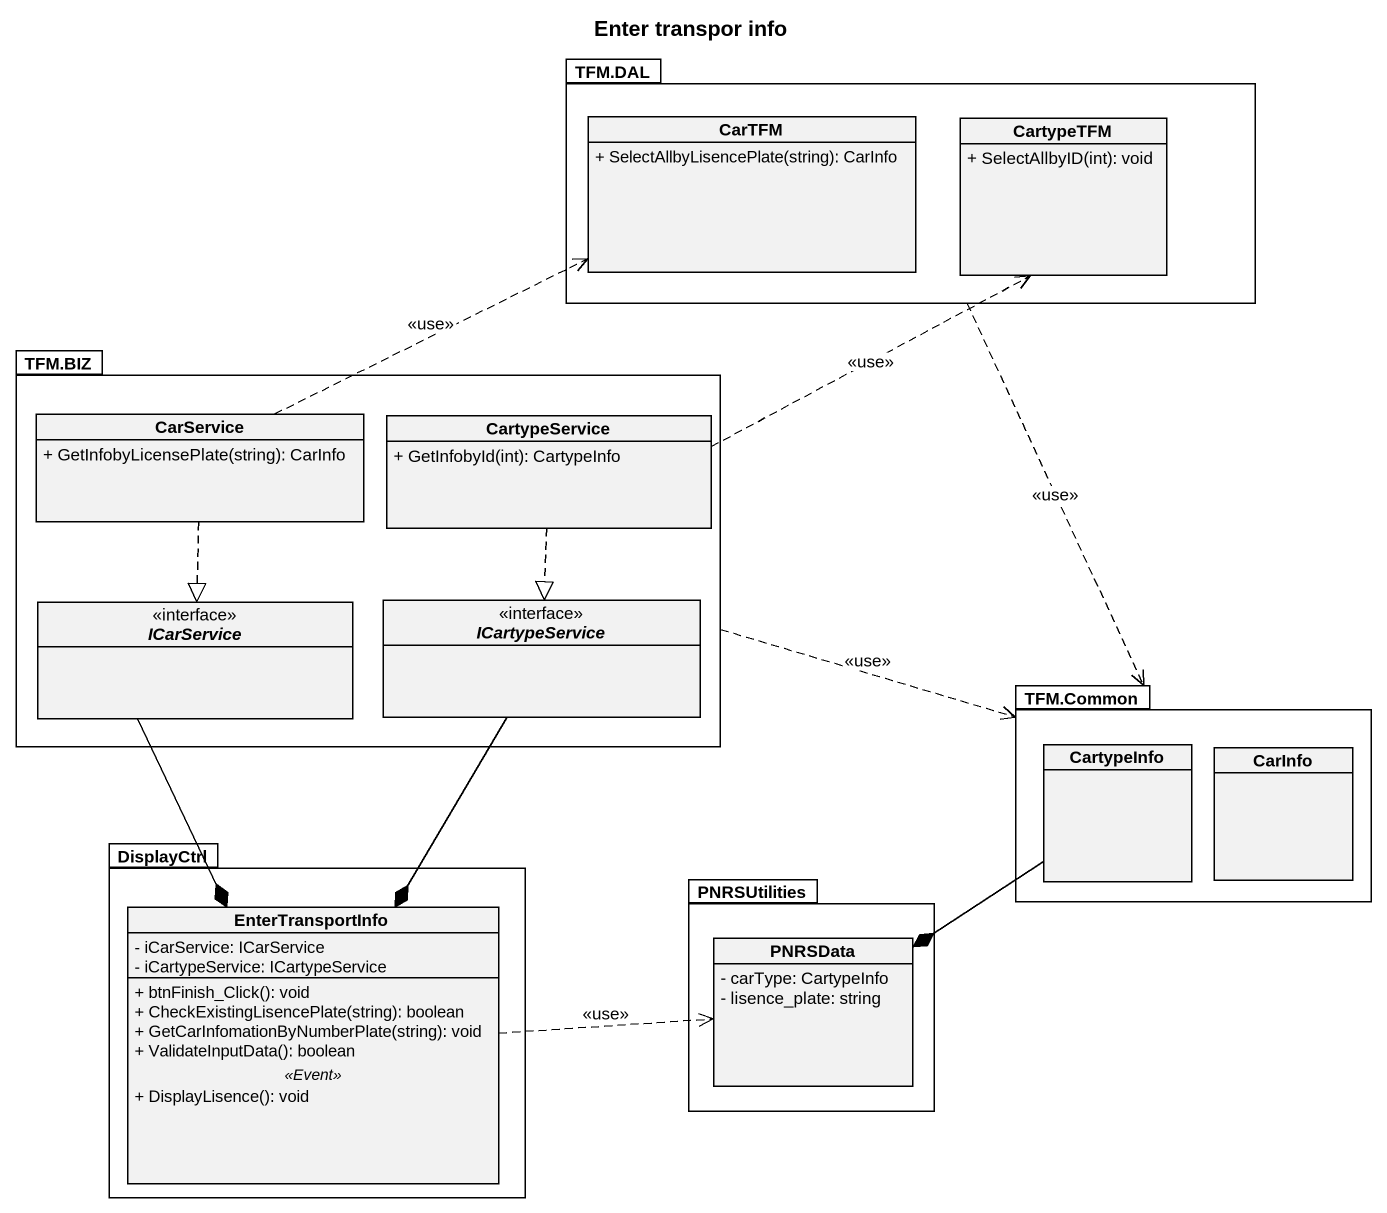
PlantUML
@startuml
title Enter transpor info
hide circle
hide empty members
skinparam classAttributeIconSize 0
package "TFM.DAL" as TFM_DAL {
  class CarTFM {
    + SelectAllbyLisencePlate(string): CarInfo
  }
  class CartypeTFM {
    + SelectAllbyID(int): void
  }
}
package "TFM.BIZ" as TFM_BIZ {
  class CarService {
    + GetInfobyLicensePlate(string): CarInfo
  }
  class CartypeService {
    + GetInfobyId(int): CartypeInfo
  }
  interface ICarService <<interface>>
  interface ICartypeService <<interface>>
}
package "TFM.Common" as TFM_Common {
  class CartypeInfo
  class CarInfo
}
package DisplayCtrl {
  class EnterTransportInfo {
    - iCarService: ICarService
    - iCartypeService: ICartypeService
    --
    + btnFinish_Click(): void
    + CheckExistingLisencePlate(string): boolean
    + GetCarInfomationByNumberPlate(string): void
    + ValidateInputData(): boolean
    .. <<Event>> ..
    + DisplayLisence(): void
  }
}
package PNRSUtilities {
  class PNRSData {
    - carType: CartypeInfo
    - lisence_plate: string
  }
}
TFM_DAL ..> TFM_Common : <<use>>
TFM_BIZ .right.> TFM_Common : <<use>>
CarService .right.> CarTFM : <<use>>
CarService ..|> ICarService
CartypeService .right.> CartypeTFM : <<use>>
CartypeService ..|> ICartypeService
ICarService --* EnterTransportInfo
ICartypeService --* EnterTransportInfo
CartypeInfo --* PNRSData
EnterTransportInfo .right.> PNRSData : <<use>>
@enduml
